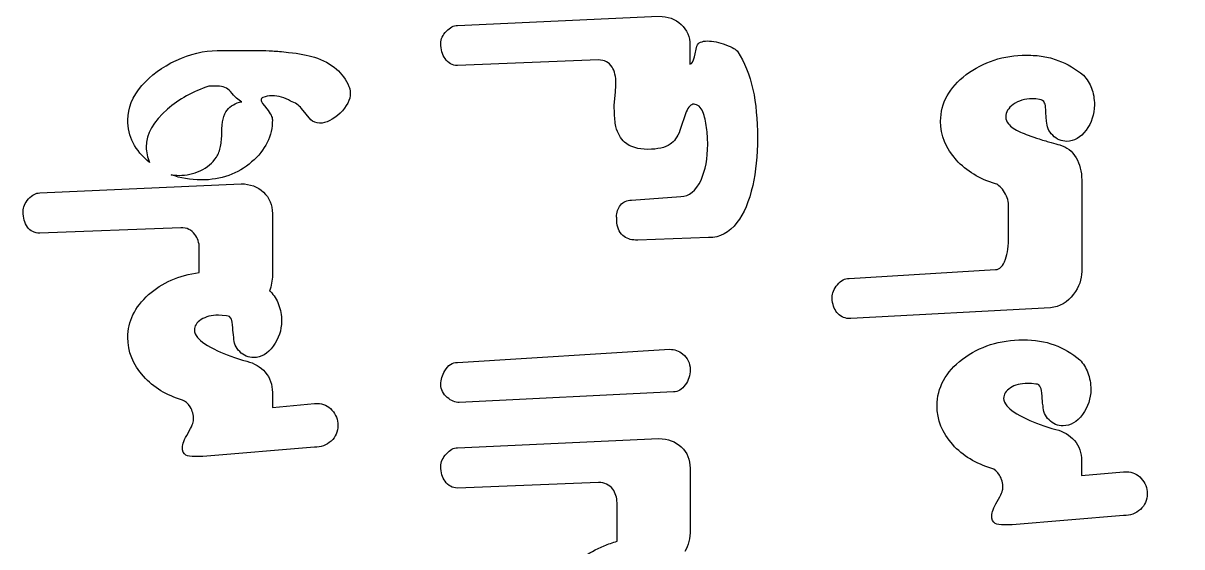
# Model space of a CAD drawing. Extents: x -11 to 3328, y 13 to 1701.
# Drawn here: x 704.7 to 832.9, y 1324.1 to 1382 of the extents above; entities that cross this region are included whole.
import ezdxf

# ---------------------------------------------------------------- set-up
doc = ezdxf.new("R2010")
doc.units = 0
doc.layers.add('H0107_Printing_Least_5', color=7, linetype='CONTINUOUS')

msp = doc.modelspace()

# ---------------------------------------------------------------- linework, layer by layer
at = {"layer": 'H0107_Printing_Least_5', "color": 1}
for points in [[(752.767981, 1381.783465), (775.032981, 1382.807465)], [(726.204982, 1379.010466), (730.757982, 1379.010466)], [(778.482981, 1379.588466), (778.482981, 1377.492466)], [(778.977981, 1378.301466), (779.225981, 1379.489466)], [(768.348981, 1377.971466), (752.767981, 1377.360466)], [(726.215982, 1375.067466), (725.786982, 1375.067466), (725.261982, 1375.067466)], [(770.130981, 1372.227466), (770.098981, 1372.755466), (770.098981, 1372.937466), (770.229981, 1374.422466)], [(817.14098, 1373.595466), (816.71598, 1373.661466), (816.35698, 1373.661466)], [(736.544982, 1371.352466), (735.504982, 1372.589466)], [(778.069981, 1372.227466), (777.377981, 1370.147466)], [(817.92498, 1371.201466), (817.89198, 1371.630466), (817.82598, 1372.158466)], [(706.569982, 1363.248466), (728.835982, 1364.254466)], [(821.803979, 1364.665466), (821.803979, 1358.460466), (821.803979, 1358.244466), (821.803979, 1354.564466)], [(772.028981, 1362.455466), (777.458981, 1362.868466)], [(732.301982, 1360.970466), (732.301982, 1354.153466)], [(813.71598, 1358.460466), (813.71598, 1361.661466)], [(770.395981, 1360.194466), (770.395981, 1360.359466)], [(722.167982, 1359.402466), (706.571982, 1358.791466)], [(780.54598, 1358.296466), (772.705981, 1358.032466), (772.457981, 1358.032466)], [(724.213982, 1354.450466), (724.213982, 1357.157466)], [(796.07198, 1353.784466), (812.26298, 1354.767466)], [(731.971982, 1352.387466), (732.087982, 1352.321466)], [(794.20698, 1351.360466), (794.20698, 1351.492466), (794.20698, 1351.657466)], [(727.225982, 1349.647466), (726.752982, 1349.697466), (726.343982, 1349.713466)], [(818.33698, 1350.536466), (796.26998, 1349.332466)], [(752.767981, 1344.495466), (776.254981, 1345.936466)], [(816.72298, 1342.087466), (816.24598, 1342.153466), (815.83498, 1342.153466)], [(732.301982, 1341.147466), (732.301982, 1339.513467), (736.945982, 1339.942467), (737.126982, 1339.942467), (737.292982, 1339.942467)], [(776.667981, 1341.230466), (752.964981, 1340.042466)], [(752.768981, 1335.041467), (775.049981, 1336.048467)], [(736.940982, 1335.090467), (724.610982, 1334.066467), (724.181982, 1334.066467), (723.751982, 1334.066467)], [(778.498981, 1332.763467), (778.498981, 1325.947467)], [(821.786979, 1333.587467), (821.786979, 1331.952467)], [(821.786979, 1331.952467), (826.441979, 1332.382467), (826.623979, 1332.382467), (826.787979, 1332.382467)], [(768.362981, 1331.195467), (752.768981, 1330.584467)], [(770.411981, 1324.694467), (770.411981, 1328.950467)], [(826.441979, 1327.529467), (814.11298, 1326.506467), (813.68398, 1326.506467), (813.25398, 1326.506467)]]:
    msp.add_lwpolyline(points, dxfattribs=at)
for points in [[(778.977981, 1378.301466)], [(814.24098, 1373.050466)], [(724.325982, 1365.709466)], [(732.392982, 1346.288466)]]:
    msp.add_lwpolyline(points, close=True, dxfattribs=at)
for points in [[(707.998982, 1164.868471), (835.593979, 1164.868471), (923.922977, 1283.412468), (923.922977, 1411.007465)], [(775.032981, 1382.807465), (776.023981, 1382.807465), (776.845981, 1382.501465), (777.500981, 1381.891465)], [(751.537981, 1381.156465), (751.939981, 1381.574465), (752.349981, 1381.783465), (752.767981, 1381.783465)], [(777.500981, 1381.891465), (778.155981, 1381.280465), (778.482981, 1380.512465), (778.482981, 1379.588466)], [(750.935981, 1379.803466), (750.935981, 1380.287465), (751.135981, 1380.738465), (751.537981, 1381.156465)], [(779.654981, 1379.927466), (779.852981, 1380.020465), (780.10098, 1380.067465), (780.39798, 1380.067465)], [(780.39798, 1380.067465), (781.02498, 1380.067465), (781.70398, 1379.927466), (782.43598, 1379.646466)], [(721.652982, 1377.915466), (723.202982, 1378.645466), (724.720982, 1379.010466), (726.204982, 1379.010466)], [(730.757982, 1379.010466), (731.339982, 1379.010466), (731.859982, 1378.996466), (732.316982, 1378.969466)], [(732.316982, 1378.969466), (732.772982, 1378.941466), (733.357982, 1378.889466), (734.072982, 1378.812466)], [(734.072982, 1378.812466), (735.260982, 1378.691466), (736.216982, 1378.510466), (736.942982, 1378.267466)], [(751.396981, 1378.119466), (751.089981, 1378.570466), (750.935981, 1379.132466), (750.935981, 1379.803466)], [(779.225981, 1379.489466), (779.313981, 1379.687466), (779.456981, 1379.833466), (779.654981, 1379.927466)], [(782.43598, 1379.646466), (783.16798, 1379.365466), (783.61098, 1379.110466), (783.76498, 1378.879466)], [(783.76498, 1378.879466), (784.50198, 1377.745466), (785.06398, 1376.348466), (785.44898, 1374.686466)], [(717.875982, 1375.141466), (718.842982, 1376.260466), (720.102982, 1377.185466), (721.652982, 1377.915466)], [(736.942982, 1378.267466), (737.899982, 1377.981466), (738.713982, 1377.547466), (739.384982, 1376.963466)], [(752.767981, 1377.360466), (752.205981, 1377.360466), (751.749981, 1377.613466), (751.396981, 1378.119466)], [(769.867981, 1377.178466), (769.536981, 1377.706466), (769.030981, 1377.971466), (768.348981, 1377.971466)], [(778.482981, 1377.492466), (778.702981, 1377.547466), (778.867981, 1377.817466), (778.977981, 1378.301466)], [(809.04498, 1376.343466), (810.93798, 1377.779466), (813.15498, 1378.497466), (815.69698, 1378.497466)], [(815.69698, 1378.497466), (816.36798, 1378.497466), (816.97898, 1378.452466), (817.52898, 1378.365466)], [(817.52898, 1378.365466), (818.07998, 1378.277466), (818.62898, 1378.128466), (819.17998, 1377.919466)], [(819.17998, 1377.919466), (820.224979, 1377.534466), (821.159979, 1376.984466), (821.984979, 1376.268466)], [(739.384982, 1376.963466), (739.977982, 1376.435466), (740.439981, 1375.791466), (740.768981, 1375.032466)], [(770.296981, 1375.330466), (770.296981, 1376.133466), (770.153981, 1376.749466), (769.867981, 1377.178466)], [(806.20598, 1371.201466), (806.20598, 1373.193466), (807.15298, 1374.907466), (809.04498, 1376.343466)], [(821.984979, 1376.268466), (822.392979, 1375.850466), (822.697979, 1375.375466), (822.900979, 1374.841466)], [(716.308982, 1371.336466), (716.308982, 1372.632466), (716.830982, 1373.899466), (717.875982, 1375.141466)], [(725.261982, 1375.067466), (724.406982, 1374.778466), (723.588982, 1374.418466), (722.809982, 1373.986466)], [(727.663982, 1374.473466), (727.334982, 1374.869466), (726.851982, 1375.067466), (726.215982, 1375.067466)], [(740.768981, 1375.032466), (740.813981, 1374.922466), (740.849981, 1374.814466), (740.876981, 1374.711466)], [(770.229981, 1374.422466), (770.274981, 1374.763466), (770.296981, 1375.066466), (770.296981, 1375.330466)], [(722.809982, 1373.986466), (722.031982, 1373.554466), (721.323982, 1373.061466), (720.687982, 1372.508466)], [(728.913982, 1373.350466), (728.562982, 1373.504466), (728.145982, 1373.879466), (727.663982, 1374.473466)], [(731.261982, 1373.811466), (731.130982, 1373.756466), (731.063982, 1373.651466), (731.063982, 1373.497466)], [(732.252982, 1374.009466), (731.889982, 1374.009466), (731.559982, 1373.943466), (731.261982, 1373.811466)], [(734.315982, 1373.398466), (733.666982, 1373.805466), (732.978982, 1374.009466), (732.252982, 1374.009466)], [(740.918981, 1374.323466), (740.918981, 1373.564466), (740.538981, 1372.815466), (739.779982, 1372.077466)], [(740.876981, 1374.711466), (740.903981, 1374.606466), (740.918981, 1374.476466), (740.918981, 1374.323466)], [(785.44898, 1374.686466), (785.77798, 1373.135466), (785.94398, 1371.357466), (785.94398, 1369.355466)], [(816.35698, 1373.661466), (815.50498, 1373.661466), (814.79998, 1373.457466), (814.24098, 1373.050466)], [(822.900979, 1374.841466), (823.104979, 1374.307466), (823.206979, 1373.688466), (823.206979, 1372.984466)], [(720.687982, 1372.508466), (719.128982, 1371.178466), (718.349982, 1369.783466), (718.349982, 1368.321466)], [(726.701982, 1369.917466), (726.701982, 1371.105466), (726.898982, 1371.935466), (727.287982, 1372.409466)], [(727.287982, 1372.409466), (727.678982, 1372.883466), (728.220982, 1373.196466), (728.913982, 1373.350466)], [(731.063982, 1373.497466), (731.063982, 1373.365466), (731.270982, 1373.046466), (731.682982, 1372.540466)], [(731.682982, 1372.540466), (732.095982, 1372.034466), (732.301982, 1371.638466), (732.301982, 1371.352466)], [(735.504982, 1372.589466), (735.217982, 1372.963466), (734.821982, 1373.233466), (734.315982, 1373.398466)], [(778.928981, 1373.069466), (778.587981, 1373.069466), (778.300981, 1372.788466), (778.069981, 1372.227466)], [(779.481981, 1372.838466), (779.299981, 1372.992466), (779.115981, 1373.069466), (778.928981, 1373.069466)], [(779.902981, 1372.227466), (779.803981, 1372.480466), (779.662981, 1372.684466), (779.481981, 1372.838466)], [(814.24098, 1373.050466), (813.68198, 1372.643466), (813.40298, 1372.181466), (813.40298, 1371.664466)], [(817.69598, 1373.182466), (817.59798, 1373.457466), (817.41298, 1373.595466), (817.14098, 1373.595466)], [(817.81798, 1372.670466), (817.81298, 1372.857466), (817.77198, 1373.028466), (817.69598, 1373.182466)], [(817.82598, 1372.158466), (817.82598, 1372.313466), (817.82298, 1372.483466), (817.81798, 1372.670466)], [(823.206979, 1372.984466), (823.206979, 1371.949466), (822.898979, 1371.020466), (822.281979, 1370.195466)], [(718.701982, 1366.635466), (717.106982, 1367.936466), (716.308982, 1369.503466), (716.308982, 1371.336466)], [(732.301982, 1371.352466), (732.301982, 1369.558466), (731.537982, 1367.998466), (730.007982, 1366.673466)], [(737.517982, 1370.972466), (737.132982, 1370.972466), (736.807982, 1371.098466), (736.544982, 1371.352466)], [(739.779982, 1372.077466), (739.019982, 1371.340466), (738.265982, 1370.972466), (737.517982, 1370.972466)], [(770.296981, 1370.593466), (770.185981, 1371.088466), (770.130981, 1371.632466), (770.130981, 1372.227466)], [(780.31598, 1370.485466), (780.22698, 1371.129466), (780.08898, 1371.709466), (779.902981, 1372.227466)], [(807.94298, 1366.893466), (806.78498, 1368.170466), (806.20598, 1369.606466), (806.20598, 1371.201466)], [(813.40298, 1371.664466), (813.40298, 1371.400466), (813.50198, 1371.141466), (813.70098, 1370.888466)], [(818.59398, 1369.625466), (818.14798, 1370.071466), (817.92498, 1370.596466), (817.92498, 1371.201466)], [(726.570982, 1368.399466), (726.658982, 1368.838466), (726.701982, 1369.345466), (726.701982, 1369.917466)], [(771.253981, 1368.860466), (770.802981, 1369.267466), (770.483981, 1369.844466), (770.296981, 1370.593466)], [(777.377981, 1370.147466), (777.101981, 1369.443466), (776.738981, 1368.942466), (776.287981, 1368.645466)], [(780.44698, 1368.645466), (780.44698, 1369.228466), (780.40298, 1369.842466), (780.31598, 1370.485466)], [(813.70098, 1370.888466), (813.96498, 1370.569466), (814.41098, 1370.266466), (815.03998, 1369.980466)], [(815.03998, 1369.980466), (815.27098, 1369.870466), (815.55298, 1369.754466), (815.88398, 1369.633466)], [(822.281979, 1370.195466), (821.666979, 1369.369466), (820.961979, 1368.957466), (820.169979, 1368.957466)], [(773.827981, 1368.067466), (772.738981, 1368.067466), (771.880981, 1368.331466), (771.253981, 1368.860466)], [(776.287981, 1368.645466), (775.715981, 1368.260466), (774.895981, 1368.067466), (773.827981, 1368.067466)], [(779.704981, 1364.667466), (780.19998, 1365.757466), (780.44698, 1367.082466), (780.44698, 1368.645466)], [(785.94398, 1369.355466), (785.94398, 1367.374466), (785.76798, 1365.613466), (785.41598, 1364.073466)], [(815.88398, 1369.633466), (816.30198, 1369.479466), (816.70498, 1369.342466), (817.09098, 1369.221466)], [(817.09098, 1369.221466), (817.61998, 1369.056466), (818.06298, 1368.923466), (818.42198, 1368.824466)], [(818.42198, 1368.824466), (818.77998, 1368.725466), (819.09698, 1368.637466), (819.37298, 1368.560466)], [(820.169979, 1368.957466), (819.56498, 1368.957466), (819.03898, 1369.179466), (818.59398, 1369.625466)], [(819.37298, 1368.560466), (820.144979, 1368.363466), (820.750979, 1367.889466), (821.191979, 1367.141466)], [(718.349982, 1368.321466), (718.349982, 1367.755466), (718.476982, 1367.189466), (718.715982, 1366.624466)], [(726.107982, 1367.210466), (726.328982, 1367.562466), (726.482982, 1367.957466), (726.570982, 1368.399466)], [(718.715982, 1366.624466), (718.710982, 1366.627466), (718.705982, 1366.631466), (718.701982, 1366.635466)], [(724.325982, 1365.709466), (725.095982, 1366.050466), (725.689982, 1366.551466), (726.107982, 1367.210466)], [(730.007982, 1366.673466), (728.478982, 1365.346466), (726.618982, 1364.684466), (724.429982, 1364.684466)], [(812.27698, 1364.253466), (810.51298, 1364.781466), (809.06798, 1365.661466), (807.94298, 1366.893466)], [(821.191979, 1367.141466), (821.599979, 1366.448466), (821.803979, 1365.622466), (821.803979, 1364.665466)], [(724.429982, 1364.684466), (723.231982, 1364.684466), (722.127982, 1364.879466), (721.112982, 1365.257466)], [(721.112982, 1365.257466), (721.378982, 1365.220466), (721.662982, 1365.196466), (721.982982, 1365.196466)], [(721.982982, 1365.196466), (722.774982, 1365.196466), (723.554982, 1365.366466), (724.325982, 1365.709466)], [(728.835982, 1364.254466), (729.842982, 1364.254466), (730.671982, 1363.946466), (731.323982, 1363.330466)], [(777.458981, 1362.868466), (778.395981, 1362.868466), (779.142981, 1363.468466), (779.704981, 1364.667466)], [(785.41598, 1364.073466), (785.01898, 1362.312466), (784.44098, 1360.942466), (783.68198, 1359.963466)], [(813.26998, 1363.312466), (812.94998, 1363.829466), (812.61898, 1364.142466), (812.27698, 1364.253466)], [(704.738982, 1361.184466), (704.738982, 1361.668466), (704.938982, 1362.133466), (705.339982, 1362.579466)], [(705.339982, 1362.579466), (705.742982, 1363.025466), (706.151982, 1363.248466), (706.569982, 1363.248466)], [(731.323982, 1363.330466), (731.975982, 1362.714466), (732.301982, 1361.927466), (732.301982, 1360.970466)], [(770.799981, 1361.895466), (771.091981, 1362.269466), (771.500981, 1362.455466), (772.028981, 1362.455466)], [(813.61698, 1362.512466), (813.55098, 1362.770466), (813.43498, 1363.037466), (813.26998, 1363.312466)], [(813.71598, 1361.661466), (813.71598, 1361.969466), (813.68398, 1362.253466), (813.61698, 1362.512466)], [(705.216982, 1359.476466), (704.897982, 1359.932466), (704.738982, 1360.502466), (704.738982, 1361.184466)], [(770.361981, 1360.590466), (770.361981, 1361.086466), (770.507981, 1361.520466), (770.799981, 1361.895466)], [(770.395981, 1360.359466), (770.395981, 1360.469466), (770.384981, 1360.547466), (770.361981, 1360.590466)], [(771.055981, 1358.527466), (770.614981, 1358.934466), (770.395981, 1359.490466), (770.395981, 1360.194466)], [(783.68198, 1359.963466), (782.83498, 1358.852466), (781.78998, 1358.296466), (780.54598, 1358.296466)], [(706.571982, 1358.791466), (705.988982, 1358.791466), (705.536982, 1359.019466), (705.216982, 1359.476466)], [(723.735982, 1358.659466), (723.361982, 1359.155466), (722.838982, 1359.402466), (722.167982, 1359.402466)], [(724.213982, 1357.157466), (724.213982, 1357.741466), (724.054982, 1358.241466), (723.735982, 1358.659466)], [(772.457981, 1358.032466), (771.919981, 1358.032466), (771.451981, 1358.197466), (771.055981, 1358.527466)], [(813.38298, 1355.905466), (813.60498, 1356.553466), (813.71598, 1357.405466), (813.71598, 1358.460466)], [(812.26298, 1354.767466), (812.74198, 1354.767466), (813.11498, 1355.147466), (813.38298, 1355.905466)], [(718.602982, 1351.991466), (720.087982, 1353.311466), (721.958982, 1354.131466), (724.213982, 1354.450466)], [(821.803979, 1354.564466), (821.803979, 1353.673466), (821.505979, 1352.831466), (820.907979, 1352.039466)], [(732.301982, 1354.153466), (732.301982, 1353.537466), (732.192982, 1352.948466), (731.971982, 1352.387466)], [(794.79298, 1353.091466), (795.18398, 1353.553466), (795.60998, 1353.784466), (796.07198, 1353.784466)], [(716.308982, 1347.253466), (716.308982, 1349.025466), (717.073982, 1350.605466), (718.602982, 1351.991466)], [(732.087982, 1352.321466), (732.471982, 1351.936466), (732.772982, 1351.463466), (732.987982, 1350.901466)], [(794.20698, 1351.657466), (794.20698, 1352.152466), (794.40198, 1352.630466), (794.79298, 1353.091466)], [(820.907979, 1352.039466), (820.244979, 1351.137466), (819.38798, 1350.636466), (818.33698, 1350.536466)], [(732.987982, 1350.901466), (733.201982, 1350.340466), (733.309982, 1349.724466), (733.309982, 1349.053466)], [(794.86098, 1349.868466), (794.52598, 1350.225466), (794.30698, 1350.723466), (794.20698, 1351.360466)], [(726.343982, 1349.713466), (725.550982, 1349.713466), (724.907982, 1349.551466), (724.411982, 1349.226466)], [(727.764982, 1349.268466), (727.666982, 1349.521466), (727.487982, 1349.647466), (727.225982, 1349.647466)], [(796.26998, 1349.332466), (795.66598, 1349.332466), (795.19698, 1349.510466), (794.86098, 1349.868466)], [(724.411982, 1349.226466), (723.917982, 1348.902466), (723.669982, 1348.514466), (723.669982, 1348.062466)], [(723.669982, 1348.062466), (723.669982, 1347.787466), (723.784982, 1347.518466), (724.016982, 1347.253466)], [(727.927982, 1348.310466), (727.873982, 1348.816466), (727.818982, 1349.136466), (727.764982, 1349.268466)], [(728.026982, 1347.253466), (727.960982, 1347.617466), (727.927982, 1347.969466), (727.927982, 1348.310466)], [(733.309982, 1349.053466), (733.309982, 1348.052466), (733.003982, 1347.130466), (732.392982, 1346.288466)], [(718.037982, 1342.946466), (716.884982, 1344.255466), (716.308982, 1345.691466), (716.308982, 1347.253466)], [(724.016982, 1347.253466), (724.389982, 1346.792466), (725.121982, 1346.302466), (726.211982, 1345.785466)], [(728.686982, 1345.677466), (728.247982, 1346.112466), (728.026982, 1346.638466), (728.026982, 1347.253466)], [(808.63798, 1344.852466), (810.52298, 1346.277466), (812.75798, 1346.989466), (815.34098, 1346.989466)], [(815.34098, 1346.989466), (816.60598, 1346.989466), (817.74898, 1346.802466), (818.77098, 1346.428466)], [(726.211982, 1345.785466), (727.124982, 1345.356466), (728.208982, 1344.965466), (729.463982, 1344.613466)], [(730.254982, 1345.026466), (729.649982, 1345.026466), (729.127982, 1345.242466), (728.686982, 1345.677466)], [(732.392982, 1346.288466), (731.781982, 1345.446466), (731.069982, 1345.026466), (730.254982, 1345.026466)], [(776.254981, 1345.936466), (776.775981, 1345.936466), (777.246981, 1345.765466), (777.667981, 1345.424466)], [(818.77098, 1346.428466), (819.79298, 1346.054466), (820.732979, 1345.498466), (821.589979, 1344.761466)], [(729.463982, 1344.613466), (730.299982, 1344.415466), (730.981982, 1344.010466), (731.509982, 1343.399466)], [(751.380981, 1343.571466), (751.732981, 1344.186466), (752.195981, 1344.495466), (752.767981, 1344.495466)], [(777.667981, 1345.424466), (778.222981, 1345.006466), (778.498981, 1344.428466), (778.498981, 1343.691466)], [(805.80998, 1339.694467), (805.80998, 1341.708466), (806.75298, 1343.427466), (808.63798, 1344.852466)], [(821.589979, 1344.761466), (821.974979, 1344.376466), (822.274979, 1343.903466), (822.488979, 1343.341466)], [(722.351982, 1340.322466), (720.595982, 1340.827466), (719.157982, 1341.702466), (718.037982, 1342.946466)], [(731.509982, 1343.399466), (732.037982, 1342.789466), (732.301982, 1342.038466), (732.301982, 1341.147466)], [(751.042981, 1342.812466), (751.113981, 1343.055466), (751.226981, 1343.307466), (751.380981, 1343.571466)], [(778.498981, 1343.691466), (778.498981, 1343.063466), (778.318981, 1342.496466), (777.957981, 1341.990466)], [(822.488979, 1343.341466), (822.702979, 1342.780466), (822.810979, 1342.164466), (822.810979, 1341.493466)], [(750.935981, 1342.037466), (750.935981, 1342.313466), (750.971981, 1342.570466), (751.042981, 1342.812466)], [(751.628981, 1340.611466), (751.165981, 1340.990466), (750.935981, 1341.466466), (750.935981, 1342.037466)], [(777.957981, 1341.990466), (777.596981, 1341.483466), (777.166981, 1341.230466), (776.667981, 1341.230466)], [(813.91198, 1341.666466), (813.41798, 1341.341466), (813.17198, 1340.953466), (813.17198, 1340.502466)], [(815.83498, 1342.153466), (815.04598, 1342.153466), (814.40498, 1341.991466), (813.91198, 1341.666466)], [(817.26598, 1341.708466), (817.16698, 1341.960466), (816.98598, 1342.087466), (816.72298, 1342.087466)], [(817.42998, 1340.750466), (817.37498, 1341.256466), (817.31998, 1341.575466), (817.26598, 1341.708466)], [(752.964981, 1340.042466), (752.535981, 1340.042466), (752.090981, 1340.232466), (751.628981, 1340.611466)], [(813.17198, 1340.502466), (813.17198, 1340.227466), (813.28698, 1339.958467), (813.51698, 1339.694467)], [(817.52898, 1339.694467), (817.46298, 1340.057466), (817.42998, 1340.409466), (817.42998, 1340.750466)], [(822.810979, 1341.493466), (822.810979, 1340.491466), (822.504979, 1339.570467), (821.894979, 1338.728467)], [(723.216982, 1339.554467), (722.969982, 1339.955467), (722.681982, 1340.211466), (722.351982, 1340.322466)], [(723.586982, 1338.126467), (723.586982, 1338.677467), (723.463982, 1339.152467), (723.216982, 1339.554467)], [(737.292982, 1339.942467), (737.917982, 1339.942467), (738.449982, 1339.698467), (738.889982, 1339.210467)], [(738.889982, 1339.210467), (739.328982, 1338.722467), (739.547982, 1338.154467), (739.547982, 1337.507467)], [(807.53998, 1335.386467), (806.38598, 1336.695467), (805.80998, 1338.131467), (805.80998, 1339.694467)], [(813.51698, 1339.694467), (813.88998, 1339.231467), (814.62098, 1338.742467), (815.70798, 1338.225467)], [(818.18898, 1338.117467), (817.74898, 1338.552467), (817.52898, 1339.077467), (817.52898, 1339.694467)], [(722.968982, 1336.666467), (723.380982, 1337.376467), (723.586982, 1337.862467), (723.586982, 1338.126467)], [(815.70798, 1338.225467), (816.61998, 1337.795467), (817.70198, 1337.405467), (818.95398, 1337.053467)], [(819.75698, 1337.465467), (819.15198, 1337.465467), (818.62898, 1337.683467), (818.18898, 1338.117467)], [(821.894979, 1338.728467), (821.283979, 1337.887467), (820.570979, 1337.465467), (819.75698, 1337.465467)], [(722.349982, 1335.090467), (722.349982, 1335.430467), (722.555982, 1335.956467), (722.968982, 1336.666467)], [(739.547982, 1337.507467), (739.547982, 1336.817467), (739.294982, 1336.241467), (738.788982, 1335.780467)], [(818.95398, 1337.053467), (819.78898, 1336.855467), (820.468979, 1336.450467), (820.996979, 1335.840467)], [(738.788982, 1335.780467), (738.282982, 1335.319467), (737.666982, 1335.090467), (736.940982, 1335.090467)], [(775.049981, 1336.048467), (776.050981, 1336.048467), (776.876981, 1335.739467), (777.525981, 1335.124467)], [(811.85398, 1332.761467), (810.09698, 1333.267467), (808.65898, 1334.142467), (807.53998, 1335.386467)], [(820.996979, 1335.840467), (821.523979, 1335.229467), (821.786979, 1334.478467), (821.786979, 1333.587467)], [(722.744982, 1334.231467), (722.481982, 1334.385467), (722.349982, 1334.671467), (722.349982, 1335.090467)], [(723.751982, 1334.066467), (723.268982, 1334.066467), (722.932982, 1334.121467), (722.744982, 1334.231467)], [(750.935981, 1332.977467), (750.935981, 1333.461467), (751.135981, 1333.926467), (751.538981, 1334.373467)], [(751.538981, 1334.373467), (751.939981, 1334.818467), (752.350981, 1335.041467), (752.768981, 1335.041467)], [(777.525981, 1335.124467), (778.174981, 1334.507467), (778.498981, 1333.720467), (778.498981, 1332.763467)], [(751.397981, 1331.327467), (751.089981, 1331.745467), (750.935981, 1332.295467), (750.935981, 1332.977467)], [(812.71798, 1331.994467), (812.47198, 1332.395467), (812.18398, 1332.651467), (811.85398, 1332.761467)], [(813.08898, 1330.566467), (813.08898, 1331.116467), (812.96598, 1331.592467), (812.71798, 1331.994467)], [(826.787979, 1332.382467), (827.415979, 1332.382467), (827.948979, 1332.137467), (828.389979, 1331.649467)], [(828.389979, 1331.649467), (828.828979, 1331.162467), (829.049979, 1330.594467), (829.049979, 1329.947467)], [(752.768981, 1330.584467), (752.207981, 1330.584467), (751.749981, 1330.832467), (751.397981, 1331.327467)], [(769.932981, 1330.452467), (769.557981, 1330.948467), (769.034981, 1331.195467), (768.362981, 1331.195467)], [(770.411981, 1328.950467), (770.411981, 1329.534467), (770.251981, 1330.034467), (769.932981, 1330.452467)], [(812.46998, 1329.105467), (812.88298, 1329.815467), (813.08898, 1330.302467), (813.08898, 1330.566467)], [(811.85098, 1327.529467), (811.85098, 1327.870467), (812.05698, 1328.396467), (812.46998, 1329.105467)], [(829.049979, 1329.947467), (829.049979, 1329.256467), (828.796979, 1328.680467), (828.290979, 1328.220467)], [(812.24698, 1326.671467), (811.98298, 1326.825467), (811.85098, 1327.111467), (811.85098, 1327.529467)], [(828.290979, 1328.220467), (827.784979, 1327.760467), (827.167979, 1327.529467), (826.441979, 1327.529467)], [(813.25398, 1326.506467), (812.76998, 1326.506467), (812.43398, 1326.561467), (812.24698, 1326.671467)], [(778.498981, 1325.947467), (778.498981, 1325.031467), (778.300981, 1324.231467), (777.916981, 1323.542467)], [(764.487981, 1321.277467), (765.699981, 1322.454467), (767.198981, 1323.419467), (768.982981, 1324.173467)], [(768.982981, 1324.173467), (769.461981, 1324.376467), (769.937981, 1324.546467), (770.411981, 1324.694467)]]:
    msp.add_open_spline(points, degree=3, dxfattribs=at)

doc.saveas('drawing.dxf')
